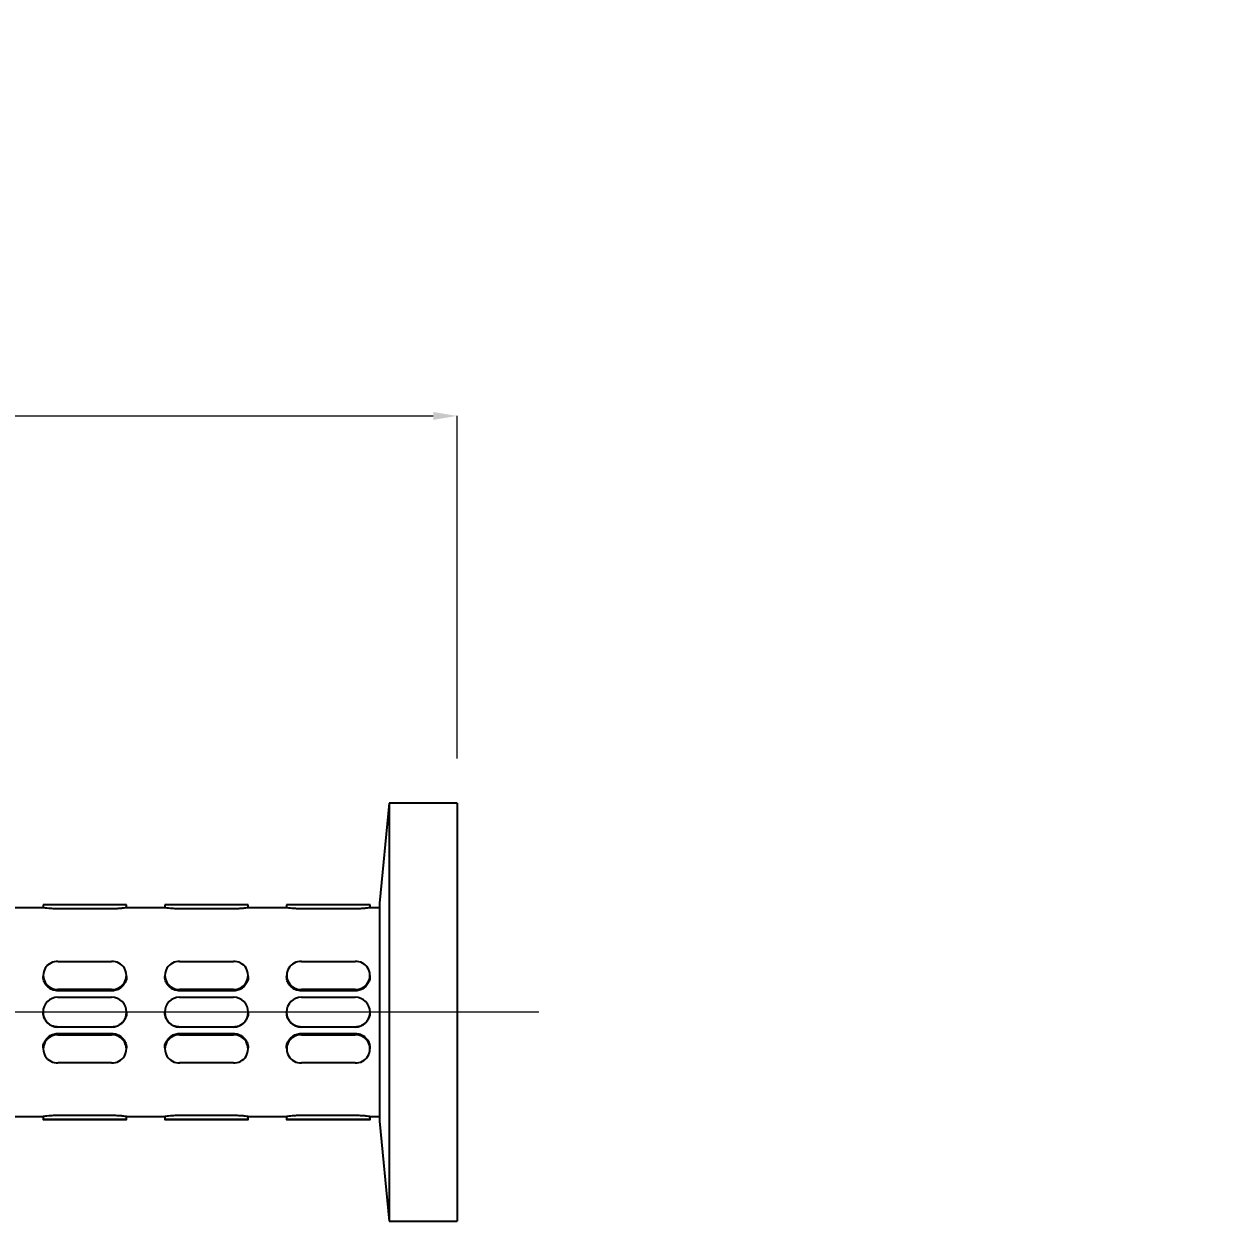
# Model space of a CAD drawing. Extents: x 0 to 2043, y 0 to 1272.
# Drawn here: x 783.8 to 982.4, y 864.4 to 1065 of the extents above; entities that cross this region are included whole.
import ezdxf

# ---------------------------------------------------------------- set-up
doc = ezdxf.new("R2010")
doc.units = 0
doc.header["$LTSCALE"] = 10
doc.header["$MEASUREMENT"] = 0
doc.header["$PDMODE"] = 3
doc.header["$PDSIZE"] = -10
doc.linetypes.add('CENTERX2', pattern=[20.32, 12.7, -2.54, 2.54, -2.54])
doc.layers.get('0').update_dxf_attribs({"linetype": 'CONTINUOUS'})
doc.layers.get('DEFPOINTS').update_dxf_attribs({"linetype": 'CONTINUOUS'})
doc.layers.add('中心线层', color=1, linetype='CENTERX2', lineweight=25)
doc.styles.add('Daelim Dimension', font='')
doc.styles.get('Daelim Dimension').set_extended_font_data('나눔고딕')
doc.dimstyles.new('DEFAULT', dxfattribs={"dimscale": 2, "dimtxt": 2, "dimasz": 2, "dimexe": 0, "dimexo": 2, "dimgap": 1, "dimtad": 1, "dimdec": 0, "dimzin": 9, "dimdsep": 46, "dimtxsty": 'Daelim Dimension', "dimcen": 0.5, "dimclrd": 5, "dimclre": 5, "dimclrt": 256, "dimadec": 1, "dimazin": 0, "dimtfac": 1, "dimtdec": 0, "dimtix": 1, "dimtmove": 0, "dimatfit": 3, "dimfxl": 1, "dimtolj": 1, "dimtzin": 1, "dimlwd": 9, "dimlwe": 9, "dimarcsym": 0})

# ---------------------------------------------------------------- blocks, each defined once
blk = doc.blocks.new('*D13')
at = {"color": 5, "linetype": 'ByBlock', "lineweight": 9, "ltscale": 0.5, "transparency": 16777216}
for p, q in [((1430.47, 1133.97), (1430.47, 1120.71)), ((1707.92, 1133.97), (1707.92, 1120.71)), ((1434.47, 1120.71), (1703.92, 1120.71))]:
    blk.add_line(p, q, dxfattribs=at)
at = {"color": 5, "lineweight": 9, "transparency": 16777216}
for p, q in [((304.4, 878.45), (304.4, 964.57)), ((308.4, 964.57), (557.4, 964.57)), ((561.4, 882.01), (561.4, 964.57))]:
    blk.add_line(p, q, dxfattribs=at)
at = {"color": 5, "ltscale": 0.5, "transparency": 16777216}
for points in [[(1434.47, 1121.38), (1434.47, 1120.05), (1430.47, 1120.71)], [(1703.92, 1121.38), (1703.92, 1120.05), (1707.92, 1120.71)]]:
    blk.add_solid(points, dxfattribs=at)
at = {"color": 5, "transparency": 16777216}
for points in [[(308.4, 965.24), (308.4, 963.9), (304.4, 964.57)], [(557.4, 965.24), (557.4, 963.9), (561.4, 964.57)]]:
    blk.add_solid(points, dxfattribs=at)
at = {"layer": 'DEFPOINTS', "color": 0, "ltscale": 0.5, "transparency": 16777216}
for p in [(1430.47, 1137.97), (1707.92, 1137.97), (1707.92, 1120.71)]:
    blk.add_point(p, dxfattribs=at)
at = {"layer": 'DEFPOINTS', "color": 0, "transparency": 16777216}
for p in [(561.4, 964.57), (561.4, 878.01), (304.4, 874.45)]:
    blk.add_point(p, dxfattribs=at)
at = {"ltscale": 0.5, "transparency": 16777216, "insert": (1569.19, 1124.99), "char_height": 4, "attachment_point": 5, "style": 'Daelim Dimension'}
blk.add_mtext('\\A1;277.4', dxfattribs=at)
at = {"color": 7, "transparency": 16777216, "insert": (432.9, 977.46), "char_height": 20, "attachment_point": 5, "style": 'Daelim Dimension'}
blk.add_mtext('\\A1;257', dxfattribs=at)
blk = doc.blocks.new('*D10')
at = {"color": 5, "lineweight": 9, "transparency": 16777216}
for p, q in [((304.4, 878.45), (304.4, 999.36)), ((308.4, 999.36), (852.4, 999.36)), ((856.4, 941.95), (856.4, 999.36))]:
    blk.add_line(p, q, dxfattribs=at)
at = {"color": 5, "transparency": 16777216}
for points in [[(308.4, 1000.02), (308.4, 998.69), (304.4, 999.36)], [(852.4, 1000.02), (852.4, 998.69), (856.4, 999.36)]]:
    blk.add_solid(points, dxfattribs=at)
at = {"layer": 'DEFPOINTS', "color": 0, "transparency": 16777216}
for p in [(856.4, 999.36), (856.4, 937.95), (304.4, 874.45)]:
    blk.add_point(p, dxfattribs=at)
at = {"color": 7, "transparency": 16777216, "insert": (580.4, 1012.24), "char_height": 20, "attachment_point": 5, "style": 'Daelim Dimension'}
blk.add_mtext('\\A1;552', dxfattribs=at)

msp = doc.modelspace()

# ---------------------------------------------------------------- linework, layer by layer
at = {"color": 7, "linetype": 'Continuous', "lineweight": 25}
for p, q in [((845.02, 934.45), (843.4, 917.7)), ((856.4, 934.45), (845.02, 934.45)), ((845.02, 934.45), (845.02, 864.45)), ((856.4, 934.45), (856.4, 864.45)), ((787.03, 916.95), (780.57, 916.95)), ((787, 917.45), (787, 916.94)), ((798.5, 917.45), (789.5, 917.45)), ((798.5, 916.77), (789.5, 916.77)), ((807.43, 916.95), (800.97, 916.95)), ((801, 916.94), (801, 917.45)), ((807.4, 917.45), (807.4, 916.94)), ((818.9, 917.45), (809.9, 917.45)), ((818.9, 916.77), (809.9, 916.77)), ((827.83, 916.95), (821.37, 916.95)), ((821.4, 916.94), (821.4, 917.45)), ((827.8, 917.45), (827.8, 916.94)), ((839.3, 917.45), (830.3, 917.45)), ((839.3, 916.77), (830.3, 916.77)), ((843.4, 916.95), (841.77, 916.95)), ((841.8, 916.94), (841.8, 917.45)), ((843.4, 917.7), (843.4, 885.52)), ((789.5, 907.96), (798.5, 907.96)), ((809.9, 907.96), (818.9, 907.96)), ((830.3, 907.96), (839.3, 907.96)), ((787, 905.61), (787, 905.44)), ((801, 905.44), (801, 905.61)), ((807.4, 905.61), (807.4, 905.44)), ((821.4, 905.44), (821.4, 905.61)), ((827.8, 905.61), (827.8, 905.44)), ((841.8, 905.44), (841.8, 905.61)), ((798.5, 903.26), (789.5, 903.26)), ((798.5, 903.03), (789.5, 903.03)), ((818.9, 903.26), (809.9, 903.26)), ((818.9, 903.03), (809.9, 903.03)), ((839.3, 903.26), (830.3, 903.26)), ((839.3, 903.03), (830.3, 903.03)), ((789.5, 901.95), (798.5, 901.95)), ((809.9, 901.95), (818.9, 901.95)), ((830.3, 901.95), (839.3, 901.95)), ((787, 899.45), (787, 899.45)), ((801, 899.45), (801, 899.45)), ((807.4, 899.45), (807.4, 899.45)), ((821.4, 899.45), (821.4, 899.45)), ((827.8, 899.45), (827.8, 899.45)), ((841.8, 899.45), (841.8, 899.45)), ((798.5, 896.95), (789.5, 896.95)), ((798.5, 896.95), (789.5, 896.95)), ((818.9, 896.95), (809.9, 896.95)), ((818.9, 896.95), (809.9, 896.95)), ((839.3, 896.95), (830.3, 896.95)), ((839.3, 896.95), (830.3, 896.95)), ((789.5, 895.88), (798.5, 895.88)), ((789.5, 895.65), (798.5, 895.65)), ((809.9, 895.88), (818.9, 895.88)), ((809.9, 895.65), (818.9, 895.65)), ((830.3, 895.88), (839.3, 895.88)), ((830.3, 895.65), (839.3, 895.65)), ((787, 893.47), (787, 893.3)), ((801, 893.3), (801, 893.47)), ((807.4, 893.47), (807.4, 893.3)), ((821.4, 893.3), (821.4, 893.47)), ((827.8, 893.47), (827.8, 893.3)), ((841.8, 893.3), (841.8, 893.47)), ((798.5, 890.95), (789.5, 890.95)), ((818.9, 890.95), (809.9, 890.95)), ((839.3, 890.95), (830.3, 890.95)), ((843.4, 885.52), (843.4, 881.2)), ((780.57, 881.95), (787.03, 881.95)), ((787, 881.95), (787, 881.45)), ((798.5, 882.13), (789.5, 882.13)), ((798.5, 881.45), (789.5, 881.45)), ((789.5, 881.45), (798.5, 881.45)), ((800.97, 881.95), (807.43, 881.95)), ((801, 881.45), (801, 881.95)), ((807.4, 881.95), (807.4, 881.45)), ((818.9, 882.13), (809.9, 882.13)), ((818.9, 881.45), (809.9, 881.45)), ((809.9, 881.45), (818.9, 881.45)), ((821.37, 881.95), (827.83, 881.95)), ((821.4, 881.45), (821.4, 881.95)), ((827.8, 881.95), (827.8, 881.45)), ((839.3, 882.13), (830.3, 882.13)), ((839.3, 881.45), (830.3, 881.45)), ((830.3, 881.45), (839.3, 881.45)), ((841.77, 881.95), (843.4, 881.95)), ((841.8, 881.45), (841.8, 881.95)), ((843.4, 881.2), (845.02, 864.45)), ((845.02, 864.45), (856.4, 864.45))]:
    msp.add_line(p, q, dxfattribs=at)
at = {"color": 7, "linetype": 'Continuous', "lineweight": 25, "flags": 128}
for points in [[(789.5, 917.45), (788.55, 917.45), (787.74, 917.45), (787.19, 917.45), (787, 917.45)], [(801, 917.45), (800.81, 917.45), (800.27, 917.45), (799.46, 917.45), (798.5, 917.45)], [(809.9, 917.45), (808.95, 917.45), (808.14, 917.45), (807.59, 917.45), (807.4, 917.45)], [(821.4, 917.45), (821.21, 917.45), (820.67, 917.45), (819.86, 917.45), (818.9, 917.45)], [(830.3, 917.45), (829.35, 917.45), (828.54, 917.45), (827.99, 917.45), (827.8, 917.45)], [(841.8, 917.45), (841.61, 917.45), (841.07, 917.45), (840.26, 917.45), (839.3, 917.45)], [(789.5, 881.45), (788.55, 881.45), (787.74, 881.45), (787.19, 881.45), (787, 881.45), (787.19, 881.45), (787.74, 881.45), (788.55, 881.45), (789.5, 881.45)], [(798.5, 881.45), (799.46, 881.45), (800.27, 881.45), (800.81, 881.45), (801, 881.45), (800.81, 881.45), (800.27, 881.45), (799.46, 881.45), (798.5, 881.45)], [(809.9, 881.45), (808.95, 881.45), (808.14, 881.45), (807.59, 881.45), (807.4, 881.45), (807.59, 881.45), (808.14, 881.45), (808.95, 881.45), (809.9, 881.45)], [(818.9, 881.45), (819.86, 881.45), (820.67, 881.45), (821.21, 881.45), (821.4, 881.45), (821.21, 881.45), (820.67, 881.45), (819.86, 881.45), (818.9, 881.45)], [(830.3, 881.45), (829.35, 881.45), (828.54, 881.45), (827.99, 881.45), (827.8, 881.45), (827.99, 881.45), (828.54, 881.45), (829.35, 881.45), (830.3, 881.45)], [(839.3, 881.45), (840.26, 881.45), (841.07, 881.45), (841.61, 881.45), (841.8, 881.45), (841.61, 881.45), (841.07, 881.45), (840.26, 881.45), (839.3, 881.45)]]:
    msp.add_lwpolyline(points, dxfattribs=at)
at = {"color": 7, "linetype": 'Continuous', "lineweight": 25}
for centre, radius, start, end in [((789.39, 905.61), 2.35, 87.1287, 272.8713), ((798.62, 905.61), 2.35, 267.1287, 92.8713), ((809.79, 905.61), 2.35, 87.1287, 272.8713), ((819.02, 905.61), 2.35, 267.1287, 92.8713), ((830.19, 905.61), 2.35, 87.1287, 272.8713), ((839.42, 905.61), 2.35, 267.1287, 92.8713), ((789.5, 899.45), 2.5, 90, 270), ((798.5, 899.45), 2.5, 270, 90), ((809.9, 899.45), 2.5, 90, 270), ((818.9, 899.45), 2.5, 270, 90), ((830.3, 899.45), 2.5, 90, 270), ((839.3, 899.45), 2.5, 270, 90), ((789.39, 893.3), 2.35, 87.1364, 272.8636), ((798.62, 893.3), 2.35, 267.1364, 92.8636), ((809.79, 893.3), 2.35, 87.1364, 272.8636), ((819.02, 893.3), 2.35, 267.1364, 92.8636), ((830.19, 893.3), 2.35, 87.1364, 272.8636), ((839.42, 893.3), 2.35, 267.1364, 92.8636)]:
    msp.add_arc(centre, radius, start, end, dxfattribs=at)
for points, knots in [([(789.5, 916.77), (789.22, 916.77), (788.67, 916.78), (787.92, 916.84), (787.36, 916.9), (787.03, 916.94), (787.03, 916.94), (787.03, 916.94)], [0, 0, 0, 0, 0.213561, 0.427068, 0.64195, 0.857749, 1, 1, 1, 1]), ([(800.97, 916.94), (800.98, 916.95), (801.02, 916.95), (800.79, 916.92), (800.32, 916.86), (799.62, 916.8), (798.98, 916.77), (798.6, 916.77), (798.5, 916.77)], [0, 0, 0, 0, 0.06997, 0.282544, 0.495869, 0.711091, 0.926434, 1, 1, 1, 1]), ([(809.9, 916.77), (809.62, 916.77), (809.07, 916.78), (808.32, 916.84), (807.76, 916.9), (807.43, 916.94), (807.43, 916.94), (807.43, 916.94)], [0, 0, 0, 0, 0.213561, 0.427068, 0.64195, 0.857749, 1, 1, 1, 1]), ([(821.37, 916.94), (821.38, 916.95), (821.42, 916.95), (821.19, 916.92), (820.72, 916.86), (820.02, 916.8), (819.38, 916.77), (819, 916.77), (818.9, 916.77)], [0, 0, 0, 0, 0.06997, 0.282544, 0.495869, 0.711091, 0.926434, 1, 1, 1, 1]), ([(830.3, 916.77), (830.02, 916.77), (829.47, 916.78), (828.72, 916.84), (828.16, 916.9), (827.83, 916.94), (827.83, 916.94), (827.83, 916.94)], [0, 0, 0, 0, 0.213561, 0.427068, 0.64195, 0.857749, 1, 1, 1, 1]), ([(841.77, 916.94), (841.78, 916.95), (841.82, 916.95), (841.59, 916.92), (841.12, 916.86), (840.42, 916.8), (839.78, 916.77), (839.4, 916.77), (839.3, 916.77)], [0, 0, 0, 0, 0.06997, 0.282544, 0.495869, 0.711091, 0.926434, 1, 1, 1, 1]), ([(789.5, 903.03), (789.22, 903.05), (788.67, 903.11), (787.92, 903.53), (787.36, 904.14), (787.03, 904.82), (787.03, 905.26), (787.03, 905.44)], [0, 0, 0, 0, 0.213248, 0.426444, 0.641012, 0.856495, 1, 1, 1, 1]), ([(800.97, 905.43), (800.98, 905.35), (801.02, 905), (800.79, 904.4), (800.32, 903.72), (799.62, 903.24), (798.98, 903.04), (798.6, 903.03), (798.5, 903.03)], [0, 0, 0, 0, 0.070496, 0.28295, 0.496154, 0.711255, 0.926476, 1, 1, 1, 1]), ([(809.9, 903.03), (809.62, 903.05), (809.07, 903.11), (808.32, 903.53), (807.76, 904.14), (807.43, 904.82), (807.43, 905.26), (807.43, 905.44)], [0, 0, 0, 0, 0.213248, 0.426444, 0.641012, 0.856495, 1, 1, 1, 1]), ([(821.37, 905.43), (821.38, 905.35), (821.42, 905), (821.19, 904.4), (820.72, 903.72), (820.02, 903.24), (819.38, 903.04), (819, 903.03), (818.9, 903.03)], [0, 0, 0, 0, 0.070496, 0.28295, 0.496154, 0.711255, 0.926476, 1, 1, 1, 1]), ([(830.3, 903.03), (830.02, 903.05), (829.47, 903.11), (828.72, 903.53), (828.16, 904.14), (827.83, 904.82), (827.83, 905.26), (827.83, 905.44)], [0, 0, 0, 0, 0.213248, 0.426444, 0.641012, 0.856495, 1, 1, 1, 1]), ([(841.77, 905.43), (841.78, 905.35), (841.82, 905), (841.59, 904.4), (841.12, 903.72), (840.42, 903.24), (839.78, 903.04), (839.4, 903.03), (839.3, 903.03)], [0, 0, 0, 0, 0.070496, 0.28295, 0.496154, 0.711255, 0.926476, 1, 1, 1, 1]), ([(789.5, 896.95), (789.22, 896.98), (788.67, 897.03), (787.92, 897.46), (787.36, 898.09), (787.03, 898.79), (787.03, 899.27), (787.03, 899.45)], [0, 0, 0, 0, 0.213248, 0.426444, 0.641012, 0.856495, 1, 1, 1, 1]), ([(800.97, 899.45), (800.98, 899.36), (801.02, 898.99), (800.79, 898.35), (800.32, 897.66), (799.62, 897.16), (798.98, 896.97), (798.6, 896.96), (798.5, 896.95)], [0, 0, 0, 0, 0.070496, 0.28295, 0.496154, 0.711255, 0.926476, 1, 1, 1, 1]), ([(809.9, 896.95), (809.62, 896.98), (809.07, 897.03), (808.32, 897.46), (807.76, 898.09), (807.43, 898.79), (807.43, 899.27), (807.43, 899.45)], [0, 0, 0, 0, 0.213248, 0.426444, 0.641012, 0.856495, 1, 1, 1, 1]), ([(821.37, 899.45), (821.38, 899.36), (821.42, 898.99), (821.19, 898.35), (820.72, 897.66), (820.02, 897.16), (819.38, 896.97), (819, 896.96), (818.9, 896.95)], [0, 0, 0, 0, 0.070496, 0.28295, 0.496154, 0.711255, 0.926476, 1, 1, 1, 1]), ([(830.3, 896.95), (830.02, 896.98), (829.47, 897.03), (828.72, 897.46), (828.16, 898.09), (827.83, 898.79), (827.83, 899.27), (827.83, 899.45)], [0, 0, 0, 0, 0.213248, 0.426444, 0.641012, 0.856495, 1, 1, 1, 1]), ([(841.77, 899.45), (841.78, 899.36), (841.82, 898.99), (841.59, 898.35), (841.12, 897.66), (840.42, 897.16), (839.78, 896.97), (839.4, 896.96), (839.3, 896.95)], [0, 0, 0, 0, 0.070496, 0.28295, 0.496154, 0.711255, 0.926476, 1, 1, 1, 1]), ([(787.03, 893.47), (787.03, 893.56), (786.99, 893.9), (787.22, 894.51), (787.69, 895.18), (788.39, 895.67), (789.03, 895.86), (789.41, 895.87), (789.5, 895.88)], [0, 0, 0, 0, 0.070496, 0.28295, 0.496154, 0.711255, 0.926476, 1, 1, 1, 1]), ([(798.5, 895.88), (798.78, 895.85), (799.34, 895.8), (800.09, 895.38), (800.65, 894.76), (800.97, 894.09), (800.97, 893.64), (800.97, 893.47)], [0, 0, 0, 0, 0.213248, 0.426444, 0.641012, 0.856495, 1, 1, 1, 1]), ([(807.43, 893.47), (807.43, 893.56), (807.39, 893.9), (807.62, 894.51), (808.09, 895.18), (808.79, 895.67), (809.43, 895.86), (809.81, 895.87), (809.9, 895.88)], [0, 0, 0, 0, 0.070496, 0.28295, 0.496154, 0.711255, 0.926476, 1, 1, 1, 1]), ([(818.9, 895.88), (819.18, 895.85), (819.74, 895.8), (820.49, 895.38), (821.05, 894.76), (821.37, 894.09), (821.37, 893.64), (821.37, 893.47)], [0, 0, 0, 0, 0.213248, 0.426444, 0.641012, 0.856495, 1, 1, 1, 1]), ([(827.83, 893.47), (827.83, 893.56), (827.79, 893.9), (828.02, 894.51), (828.49, 895.18), (829.19, 895.67), (829.83, 895.86), (830.21, 895.87), (830.3, 895.88)], [0, 0, 0, 0, 0.070496, 0.28295, 0.496154, 0.711255, 0.926476, 1, 1, 1, 1]), ([(839.3, 895.88), (839.58, 895.85), (840.14, 895.8), (840.89, 895.38), (841.45, 894.76), (841.77, 894.09), (841.77, 893.64), (841.77, 893.47)], [0, 0, 0, 0, 0.213248, 0.426444, 0.641012, 0.856495, 1, 1, 1, 1]), ([(789.5, 882.13), (789.22, 882.12), (788.67, 882.12), (787.92, 882.06), (787.36, 882), (787.03, 881.95), (787.03, 881.95), (787.03, 881.95)], [0, 0, 0, 0, 0.213128, 0.426203, 0.640649, 0.85601, 1, 1, 1, 1]), ([(800.97, 881.95), (800.98, 881.95), (801.02, 881.95), (800.79, 881.98), (800.32, 882.04), (799.62, 882.1), (798.98, 882.13), (798.6, 882.13), (798.5, 882.13)], [0, 0, 0, 0, 0.071853, 0.283996, 0.496889, 0.711676, 0.926583, 1, 1, 1, 1]), ([(809.9, 882.13), (809.62, 882.12), (809.07, 882.12), (808.32, 882.06), (807.76, 882), (807.43, 881.95), (807.43, 881.95), (807.43, 881.95)], [0, 0, 0, 0, 0.213128, 0.426203, 0.640649, 0.85601, 1, 1, 1, 1]), ([(821.37, 881.95), (821.38, 881.95), (821.42, 881.95), (821.19, 881.98), (820.72, 882.04), (820.02, 882.1), (819.38, 882.13), (819, 882.13), (818.9, 882.13)], [0, 0, 0, 0, 0.071853, 0.283996, 0.496889, 0.711676, 0.926583, 1, 1, 1, 1]), ([(830.3, 882.13), (830.02, 882.12), (829.47, 882.12), (828.72, 882.06), (828.16, 882), (827.83, 881.95), (827.83, 881.95), (827.83, 881.95)], [0, 0, 0, 0, 0.213128, 0.426203, 0.640649, 0.85601, 1, 1, 1, 1]), ([(841.77, 881.95), (841.78, 881.95), (841.82, 881.95), (841.59, 881.98), (841.12, 882.04), (840.42, 882.1), (839.78, 882.13), (839.4, 882.13), (839.3, 882.13)], [0, 0, 0, 0, 0.071853, 0.283996, 0.496889, 0.711676, 0.926583, 1, 1, 1, 1])]:
    msp.add_open_spline(points, degree=3, knots=knots, dxfattribs=at)
at = {"layer": '中心线层', "linetype": 'CENTERX2', "lineweight": 18}
msp.add_line((870.1, 899.45), (329.4, 899.45), dxfattribs=at)

# ---------------------------------------------------------------- dimensions: what is measured, and where the dimension line sits
for base, p2, override, picture, middle in [((561.4, 964.57), (561.4, 878.01), {"dimtxt": 10, "dimclrd": 5, "dimclre": 5, "dimclrt": 7}, '*D13', (432.9, 977.46)), ((856.4, 999.36), (856.4, 937.95), {"dimtxt": 10, "dimtxsty": 'Daelim Dimension', "dimclrd": 5, "dimclre": 5, "dimclrt": 7}, '*D10', (580.4, 1012.24))]:
    dim = msp.add_linear_dim(base=base, p1=(304.4, 874.45), p2=p2, dimstyle='DEFAULT', override=override)
    dim.commit()
    dim.dimension.update_dxf_attribs({"geometry": picture, "text_midpoint": middle})

doc.saveas('drawing.dxf')
